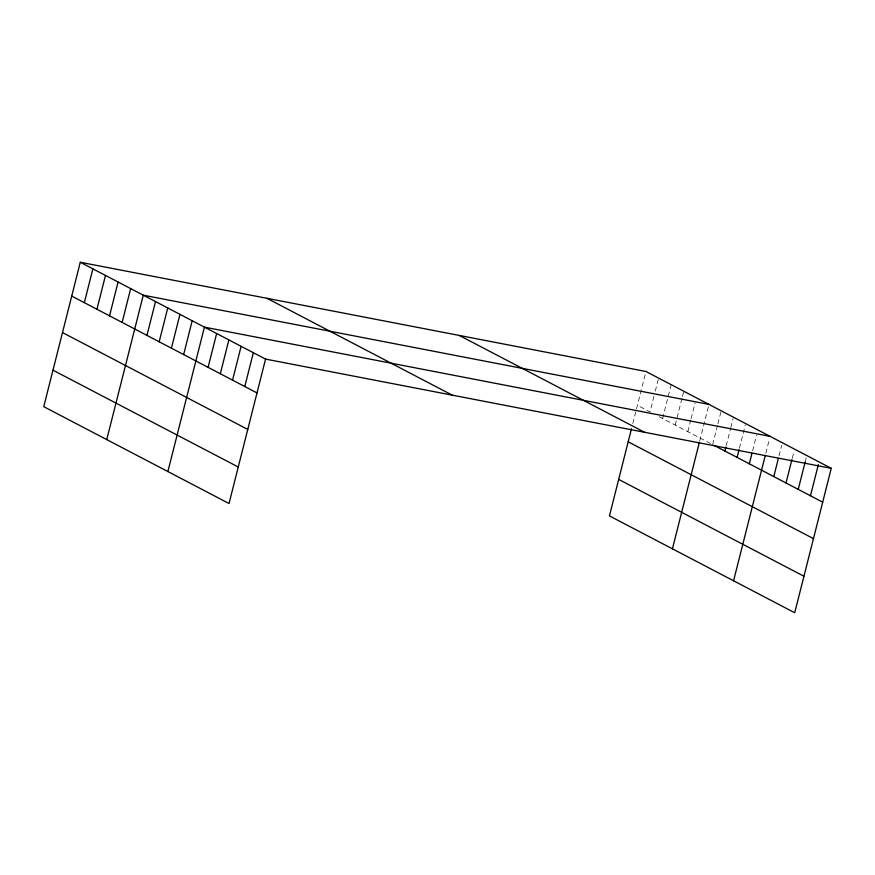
<?xml version="1.0" encoding="UTF-8"?>
<svg xmlns="http://www.w3.org/2000/svg" width="875" height="875" viewBox="0 0 875 875"><rect width="100%" height="100%" fill="white"/><g stroke="black" fill="none" stroke-linecap="round" stroke-linejoin="round"><path stroke-width="0.66" stroke-dasharray="4.38 3.28" d="M632.8 423.555L645.98 371.492M653.964 396.287L650.016 411.895L637.416 405.311M655.288 391.081L658.252 379.378M662.616 418.48L671.169 384.661M675.216 425.064L682.128 397.742M682.456 396.452L683.769 391.245M687.816 431.648L690.78 419.945M691.108 418.644L695.056 403.036M699.748 440.836L708.969 404.414M712.644 444.62L717.577 425.119M717.905 423.817L720.869 412.103M726.184 445.812L730.461 428.903M730.789 427.602L733.097 418.502M739.397 448.306L745.325 424.889M752.62 450.789L756.569 435.181M765.833 453.283L769.453 438.977M779.045 455.766L781.681 445.364M792.258 458.259L793.909 451.752M805.153 462.055L806.466 456.848M659.181 416.686L711.528 444.041"/><path stroke-width="1.31" d="M80.292 262.259L43.75 406.667L229.02 503.508L265.562 359.1L80.292 262.259L645.98 371.492L831.25 468.333L794.708 612.741L609.438 515.9L631.488 428.772M84.328 302.663L92.892 268.844M96.928 309.247L105.492 275.428M109.528 315.831L118.092 282.012M122.128 322.416L130.681 288.597M106.739 439.6L143.281 295.181L708.969 404.414M146.956 335.398L155.509 301.58M159.184 341.786L167.738 307.967M171.412 348.184L179.966 314.366M183.641 354.572L192.194 320.753M167.88 471.559L204.422 327.141L770.109 436.373M208.097 367.358L216.65 333.539M220.325 373.745L228.878 339.927M232.553 380.133L241.106 346.314M244.781 386.531L253.334 352.713M672.427 548.822L699.42 442.148M724.872 451.019L725.856 447.114M737.1 457.406L739.069 449.608M749.328 463.805L751.953 453.392M733.567 580.781L765.177 455.886M773.784 476.58L778.389 458.369M786.012 482.978L791.93 459.561M798.241 489.366L805.153 462.055M810.469 495.753L818.366 464.538M265.562 359.1L831.25 468.333M713.748 445.211L822.697 502.152M459.298 335.442L644.569 432.283M628.184 441.798L813.455 538.639M618.669 479.402L803.939 576.242M266.963 298.309L452.244 395.15M71.739 296.078L257.009 392.919M62.497 332.577L247.767 429.417M52.981 370.18L238.263 467.02"/></g></svg>
